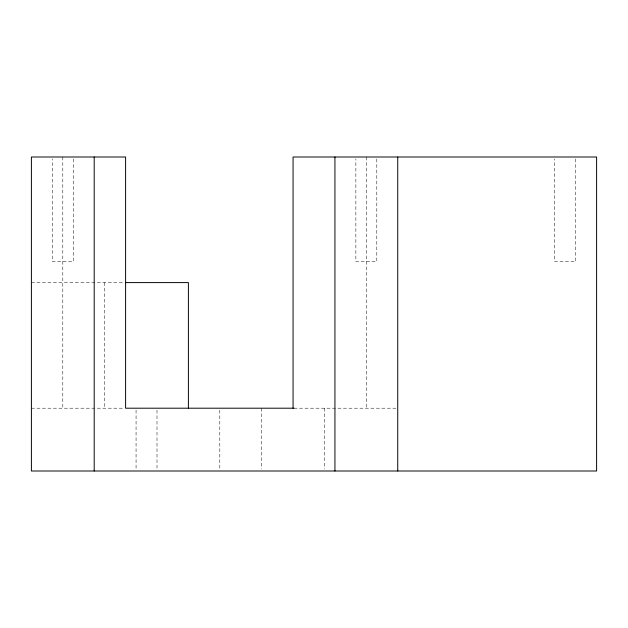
<?xml version="1.0" encoding="UTF-8"?>
<svg xmlns="http://www.w3.org/2000/svg" width="628" height="628" viewBox="0 0 628 628"><rect width="100%" height="100%" fill="white"/><g stroke="black" fill="none" stroke-linecap="round" stroke-linejoin="round"><path stroke-width="0.47" stroke-dasharray="3.14 2.35" d="M31.4 282.6L124.619 282.6M31.4 408.2L124.619 408.2M293.99 408.2L397.736 408.2M575.664 158.955L575.664 261.664L554.736 261.664L554.736 158.955M376.8 158.955L376.8 261.664L355.864 261.664L355.864 158.955M366.336 157L366.336 408.2M324.464 408.2L324.464 469.038M261.664 408.2L261.664 469.038M219.8 410.163L219.8 469.038M157 410.163L157 469.038M136.064 410.163L136.064 469.038M104.664 282.6L104.664 408.2M73.264 158.955L73.264 261.664L52.336 261.664L52.336 158.955M62.8 157L62.8 408.2"/><path stroke-width="0.94" d="M125.6 282.6L188.4 282.6L188.4 408.2M294.045 408.2L125.6 408.2L125.6 157L31.4 157L31.4 471L596.6 471L596.6 157L293.064 157L293.064 408.2M397.736 157L397.736 471M334.936 157L334.936 471M94.2 157L94.2 471"/></g></svg>
